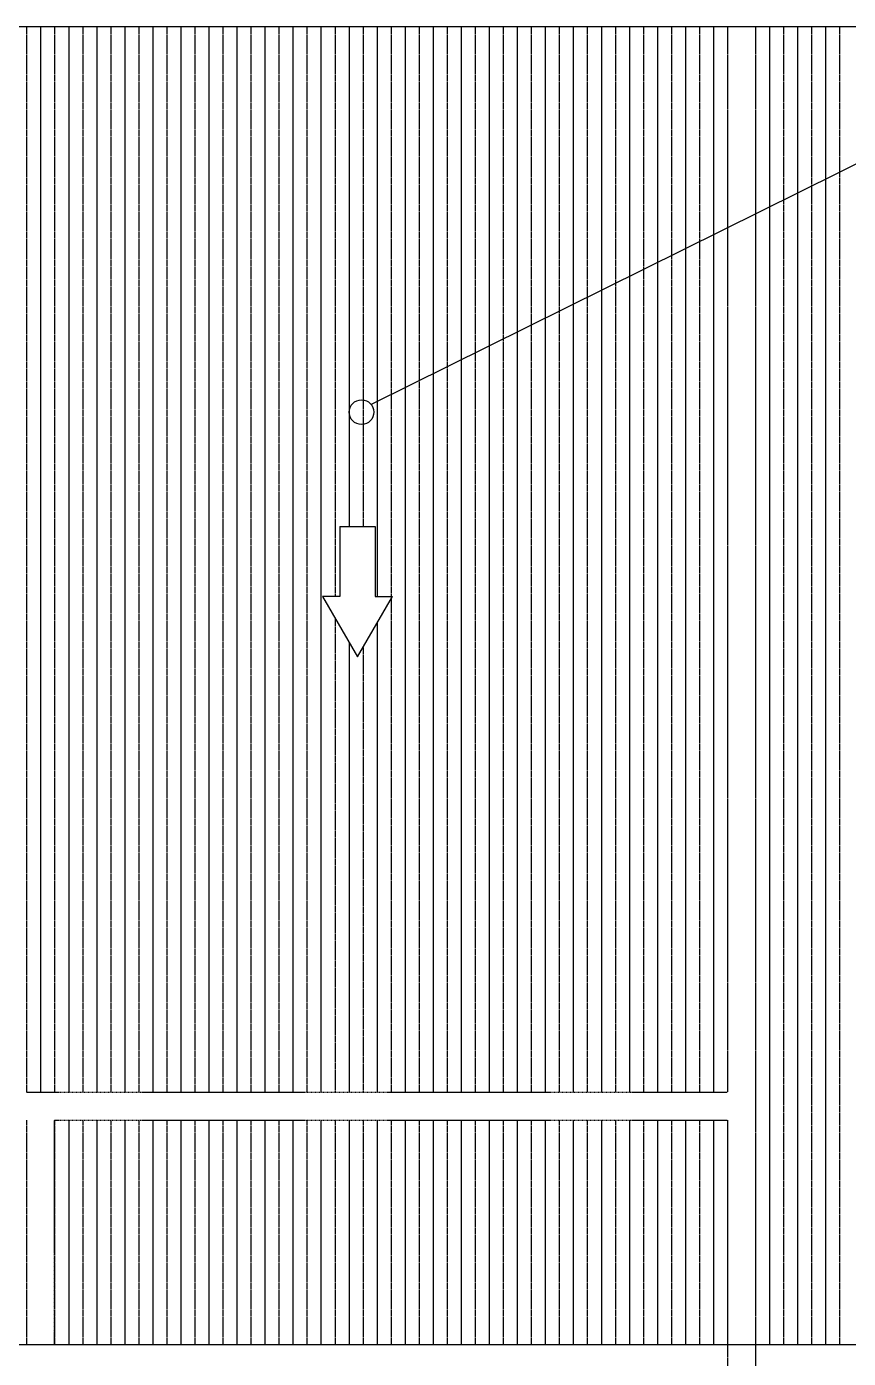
# Model space of a CAD drawing. Header units: millimetres. Extents: x 18078 to 182092, y 10648 to 75430.
# Drawn here: x 39367 to 42298, y 35031 to 39781 of the extents above; entities that cross this region are included whole.
import ezdxf

# ---------------------------------------------------------------- set-up
doc = ezdxf.new("R2010")
doc.units = ezdxf.units.MM
doc.linetypes.add('HIDDEN2', pattern=[4.7625, 3.175, -1.5875])
doc.linetypes.add('JIS_02_1.2', pattern=[2.5, 1.25, -1.25])
doc.layers.add('A-Anno-Scrn', color=8, linetype='Continuous', lineweight=25)

msp = doc.modelspace()

# ---------------------------------------------------------------- linework, layer by layer
for p, q in [((36967.3, 39781), (42867.3, 39781)), ((40597, 38435), (42803, 39528)), ((38424, 35081), (42767.3, 35081))]:
    msp.add_line(p, q)
at = {"linetype": 'HIDDEN2'}
for p, q in [((41867.3, 39781, 300), (41867.3, 35981, 300)), ((41967.3, 39781, 300), (41967.3, 35931, 300)), ((39467.3, 35981, 300), (41867.3, 35981, 300)), ((41967.3, 35931, 300), (41967.3, 33931, 300)), ((39467.3, 35881, 300), (41867.3, 35881, 300)), ((39467.3, 35081, 300), (39467.3, 35881, 300)), ((41867.3, 35881, 300), (41867.3, 33981, 300))]:
    msp.add_line(p, q, dxfattribs=at)
msp.add_circle((40562, 38406), 44)
at = {"layer": 'A-Anno-Scrn', "color": 0, "linetype": 'JIS_02_1.2'}
for p, q in [((39367.3, 39781), (39367.3, 35981)), ((39467.3, 39781), (39467.3, 35981)), ((39567.3, 39781), (39567.3, 35981)), ((39667.3, 39781), (39667.3, 35981)), ((39767.3, 39781), (39767.3, 35981)), ((39867.3, 39781), (39867.3, 35981)), ((39967.3, 39781), (39967.3, 35981)), ((40067.3, 39781), (40067.3, 35981)), ((40167.3, 39781), (40167.3, 35981)), ((40267.3, 39781), (40267.3, 35981)), ((40367.3, 39781), (40367.3, 35981)), ((40467.3, 39781), (40467.3, 37748.6)), ((40567.3, 39781), (40567.3, 37998.6)), ((40667.3, 39781), (40667.3, 35981)), ((40767.3, 39781), (40767.3, 35981)), ((40867.3, 39781), (40867.3, 35981)), ((40967.3, 39781), (40967.3, 35981)), ((41067.3, 39781), (41067.3, 35981)), ((41167.3, 39781), (41167.3, 35981)), ((41267.3, 39781), (41267.3, 35981)), ((41367.3, 39781), (41367.3, 35981)), ((41467.3, 39781), (41467.3, 35981)), ((41567.3, 39781), (41567.3, 35981)), ((41667.3, 39781), (41667.3, 35981)), ((41767.3, 39781), (41767.3, 35981)), ((41867.3, 39781), (41867.3, 35981)), ((41967.3, 39781), (41967.3, 33081)), ((42067.3, 39781), (42067.3, 35081)), ((42167.3, 39781), (42167.3, 35081)), ((42267.3, 39781), (42267.3, 35081)), ((40467.3, 37672), (40467.3, 35981)), ((40567.3, 37567.1), (40567.3, 35981)), ((39367.3, 35881), (39367.3, 35081)), ((39467.3, 35881), (39467.3, 35081)), ((39567.3, 35881), (39567.3, 35081)), ((39667.3, 35881), (39667.3, 35081)), ((39767.3, 35881), (39767.3, 35081)), ((39867.3, 35881), (39867.3, 35081)), ((39967.3, 35881), (39967.3, 35081)), ((40067.3, 35881), (40067.3, 35081)), ((40167.3, 35881), (40167.3, 35081)), ((40267.3, 35881), (40267.3, 35081)), ((40367.3, 35881), (40367.3, 35081)), ((40467.3, 35881), (40467.3, 35081)), ((40567.3, 35881), (40567.3, 35081)), ((40667.3, 35881), (40667.3, 35081)), ((40767.3, 35881), (40767.3, 35081)), ((40867.3, 35881), (40867.3, 35081)), ((40967.3, 35881), (40967.3, 35081)), ((41067.3, 35881), (41067.3, 35081)), ((41167.3, 35881), (41167.3, 35081)), ((41267.3, 35881), (41267.3, 35081)), ((41367.3, 35881), (41367.3, 35081)), ((41467.3, 35881), (41467.3, 35081)), ((41567.3, 35881), (41567.3, 35081)), ((41667.3, 35881), (41667.3, 35081)), ((41767.3, 35881), (41767.3, 35081)), ((41867.3, 35881), (41867.3, 33981))]:
    msp.add_line(p, q, dxfattribs=at)
at = {"layer": 'A-Anno-Scrn', "color": 0}
for p, q in [((39417.3, 39781), (39417.3, 35981)), ((39517.3, 39781), (39517.3, 35981)), ((39617.3, 39781), (39617.3, 35981)), ((39717.3, 39781), (39717.3, 35981)), ((39817.3, 39781), (39817.3, 35981)), ((39917.3, 39781), (39917.3, 35981)), ((40017.3, 39781), (40017.3, 35981)), ((40117.3, 39781), (40117.3, 35981)), ((40217.3, 39781), (40217.3, 35981)), ((40317.3, 39781), (40317.3, 35981)), ((40417.3, 39781), (40417.3, 35981)), ((40517.3, 39781), (40517.3, 37998.6)), ((40617.3, 39781), (40617.3, 37748.6)), ((40717.3, 39781), (40717.3, 35981)), ((40817.3, 39781), (40817.3, 35981)), ((40817.3, 39781), (40817.3, 35981)), ((40917.3, 39781), (40917.3, 35981)), ((41017.3, 39781), (41017.3, 35981)), ((41117.3, 39781), (41117.3, 35981)), ((41217.3, 39781), (41217.3, 35981)), ((41317.3, 39781), (41317.3, 35981)), ((41417.3, 39781), (41417.3, 35981)), ((41517.3, 39781), (41517.3, 35981)), ((41617.3, 39781), (41617.3, 35981)), ((41717.3, 39781), (41717.3, 35981)), ((41817.3, 39781), (41817.3, 35981)), ((42017.3, 39781), (42017.3, 35081)), ((42117.3, 39781), (42117.3, 35081)), ((42217.3, 39781), (42217.3, 35081)), ((40485.1, 37998.6), (40485.1, 37748.6)), ((40485.1, 37998.6), (40610.1, 37998.6)), ((40610.1, 37998.6), (40610.1, 37748.6)), ((40485.1, 37748.6), (40423.1, 37748.6)), ((40423.1, 37748.6), (40547.6, 37532.9)), ((40547.6, 37532.9), (40672.1, 37748.6)), ((40610.1, 37748.6), (40672.1, 37748.6)), ((40617.3, 37653.7), (40617.3, 35981)), ((40517.3, 37585.4), (40517.3, 35981)), ((39517.3, 35881), (39517.3, 35081)), ((39617.3, 35881), (39617.3, 35081)), ((39717.3, 35881), (39717.3, 35081)), ((39817.3, 35881), (39817.3, 35081)), ((39917.3, 35881), (39917.3, 35081)), ((40017.3, 35881), (40017.3, 35081)), ((40117.3, 35881), (40117.3, 35081)), ((40217.3, 35881), (40217.3, 35081)), ((40317.3, 35881), (40317.3, 35081)), ((40417.3, 35881), (40417.3, 35081)), ((40517.3, 35881), (40517.3, 35081)), ((40617.3, 35881), (40617.3, 35081)), ((40717.3, 35881), (40717.3, 35081)), ((40817.3, 35881), (40817.3, 35081)), ((40817.3, 35881), (40817.3, 35081)), ((40917.3, 35881), (40917.3, 35081)), ((41017.3, 35881), (41017.3, 35081)), ((41117.3, 35881), (41117.3, 35081)), ((41217.3, 35881), (41217.3, 35081)), ((41317.3, 35881), (41317.3, 35081)), ((41417.3, 35881), (41417.3, 35081)), ((41517.3, 35881), (41517.3, 35081)), ((41617.3, 35881), (41617.3, 35081)), ((41717.3, 35881), (41717.3, 35081)), ((41817.3, 35881), (41817.3, 35081))]:
    msp.add_line(p, q, dxfattribs=at)
at = {"layer": 'A-Anno-Scrn', "color": 0, "linetype": 'HIDDEN2'}
msp.add_line((39367.3, 35981, 300), (39467.3, 35981, 300), dxfattribs=at)

doc.saveas('drawing.dxf')
